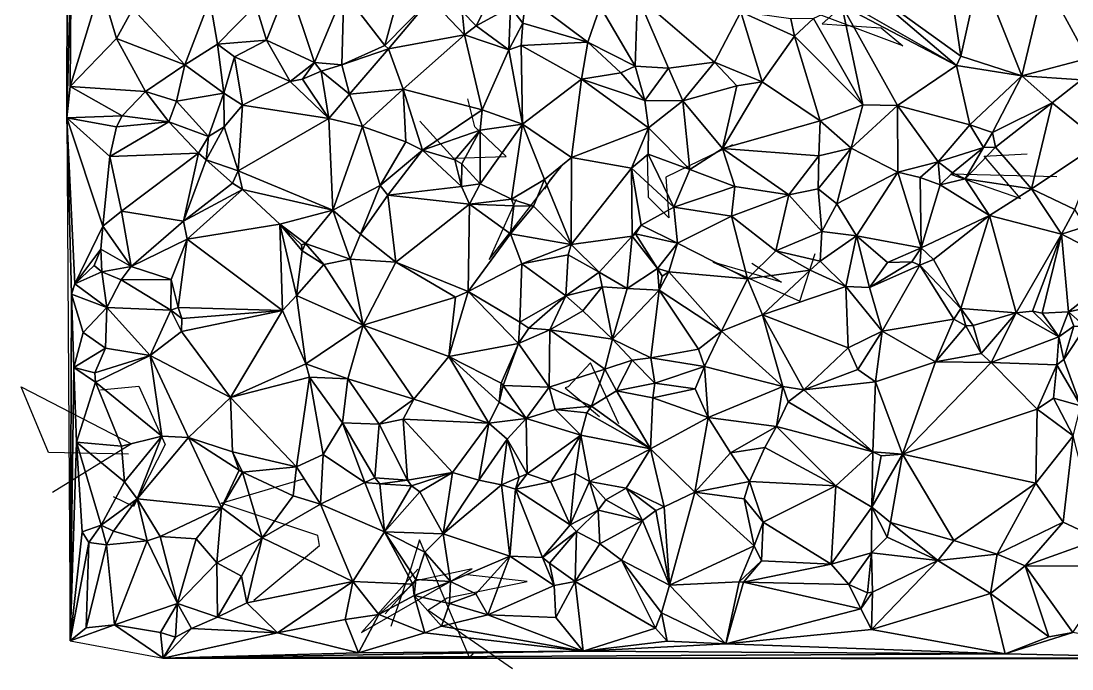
# Model space of a CAD drawing. Header units: metres. Extents: x -15.7 to 15.6, y -15.5 to 15.7.
# Drawn here: x -15.71 to 0.85, y -15.15 to -4.94 of the extents above; entities that cross this region are included whole.
import ezdxf

# ---------------------------------------------------------------- set-up
doc = ezdxf.new("R2010")
doc.units = ezdxf.units.M
doc.layers.add('CRACKS', color=1, linetype='Continuous')
doc.layers.add('STREET_MESH', color=7, linetype='Continuous')

msp = doc.modelspace()

# ---------------------------------------------------------------- linework, layer by layer
at = {"layer": 'CRACKS'}
for points in [[(-1.913, -3.944, 0.1), (-3.086, -4.983, 0.1), (-2.156, -5.048, 0.1), (-1.814, -5.328, 0.1), (-3.513, -4.694, 0.1)], [(-9.43, -6.516, 0.1), (-8.895, -7.1, 0.1), (-8.066, -7.072, 0.1), (-8.559, -6.607, 0.1), (-8.671, -6.166, 0.1)], [(-4.498, -6.892, 0.1), (-5.548, -7.397, 0.1), (-5.503, -8.042, 0.1), (-5.821, -7.72, 0.1), (-5.841, -7.044, 0.1)], [(0.616, -7.393, 0.1), (-1.065, -7.35, 0.1), (0.039, -7.735, 0.1), (-0.53, -7.07, 0.1), (0.146, -7.03, 0.1)], [(-7.908, -7.752, 0.1), (-8.335, -8.696, 0.1), (-7.202, -7.231, 0.1), (-7.371, -7.436, 0.1), (-7.463, -7.59, 0.1)], [(-4.195, -8.753, 0.1), (-3.726, -9.052, 0.1), (-4.804, -8.739, 0.1), (-3.436, -9.354, 0.1), (-3.197, -8.6, 0.1)], [(-6.293, -11.29, 0.1), (-6.736, -10.327, 0.1), (-7.088, -10.706, 0.1), (-7.138, -10.72, 0.1), (-6.593, -11.172, 0.1)], [(-14.02, -11.767, 0.1), (-15.279, -11.739, 0.1), (-15.714, -10.703, 0.1), (-13.974, -11.602, 0.1), (-15.216, -12.37, 0.1)], [(-14.463, -10.75, 0.1), (-13.858, -10.694, 0.1), (-13.444, -11.613, 0.1), (-13.941, -12.591, 0.1), (-14.255, -12.436, 0.1)], [(-12.046, -14.069, 0.1), (-11.007, -13.205, 0.1), (-11.036, -13.047, 0.1), (-12.56, -12.536, 0.1), (-11.26, -12.152, 0.1)], [(-8.575, -14.894, 0.1), (-8.646, -14.971, 0.1), (-9.432, -13.117, 0.1), (-9.565, -13.545, 0.1), (-9.884, -14.483, 0.1)], [(-9.459, -13.581, 0.1), (-10.348, -14.575, 0.1), (-8.602, -13.574, 0.1), (-9.512, -13.765, 0.1), (-9.972, -14.282, 0.1)], [(-7.966, -15.152, 0.1), (-9.304, -14.223, 0.1), (-8.997, -14.031, 0.1), (-7.737, -13.775, 0.1), (-8.682, -13.669, 0.1)]]:
    msp.add_polyline3d(points, dxfattribs=at)
at = {"layer": 'STREET_MESH'}
for points in [[(-14.99, -6.464), (-14.98, -1.955), (-14.996, 8.487)], [(-14.99, -6.464), (-14.925, -3.855), (-14.98, -1.955)], [(-14.94, -5.97), (-14.925, -3.855), (-14.99, -6.464)], [(-14.94, -5.97), (-14.458, -4.384), (-14.925, -3.855)], [(-0.901, -5.493), (-1.085, -4.242), (-2.469, -4.358)], [(-1.085, -4.242), (-0.901, -5.493), (-0.598, -4.142)], [(-0.598, -4.142), (-0.901, -5.493), (0.06, -5.802)], [(-0.598, -4.142), (0.06, -5.802), (0.424, -4.289)], [(0.06, -5.802), (1.095, -5.529), (0.424, -4.289)], [(1.095, -5.529), (2.189, -4.172), (0.424, -4.289)], [(-14.94, -5.97), (-14.208, -5.216), (-14.458, -4.384)], [(-14.458, -4.384), (-14.208, -5.216), (-13.949, -4.744)], [(-11.845, -5.239), (-11.496, -4.36), (-12.013, -4.688)], [(-11.496, -4.36), (-11.845, -5.239), (-11.087, -5.591)], [(-11.496, -4.36), (-11.087, -5.591), (-10.623, -4.483)], [(-9.979, -5.323), (-9.749, -4.472), (-10.623, -4.483)], [(-9.257, -4.587), (-9.749, -4.472), (-9.979, -5.323)], [(-0.968, -5.637), (-2.469, -4.358), (-2.733, -4.63)], [(-0.901, -5.493), (-2.469, -4.358), (-0.968, -5.637)], [(-13.949, -4.744), (-13.132, -5.631), (-12.739, -4.598)], [(-13.132, -5.631), (-12.617, -5.301), (-12.739, -4.598)], [(-12.617, -5.301), (-12.013, -4.688), (-12.739, -4.598)], [(-11.087, -5.591), (-10.658, -5.631), (-10.623, -4.483)], [(-10.658, -5.631), (-9.979, -5.323), (-10.623, -4.483)], [(-9.257, -4.587), (-9.979, -5.323), (-9.923, -5.376)], [(-8.721, -5.155), (-9.257, -4.587), (-9.923, -5.376)], [(-8.759, -4.786), (-9.257, -4.587), (-8.721, -5.155)], [(-7.996, -4.722), (-7.804, -4.971), (-7.753, -4.541)], [(-7.804, -4.971), (-6.778, -5.273), (-7.753, -4.541)], [(-7.753, -4.541), (-6.778, -5.273), (-6.587, -4.71)], [(-6.033, -5.649), (-5.994, -4.54), (-6.587, -4.71)], [(-6.033, -5.649), (-5.507, -5.68), (-5.994, -4.54)], [(-5.994, -4.54), (-4.782, -5.589), (-4.368, -4.795)], [(-5.994, -4.54), (-5.507, -5.68), (-4.782, -5.589)], [(-2.773, -4.695), (-0.968, -5.637), (-2.733, -4.63)], [(-14.208, -5.216), (-13.132, -5.631), (-13.949, -4.744)], [(-11.845, -5.239), (-12.013, -4.688), (-12.617, -5.301)], [(-8.541, -5.016), (-8.372, -4.681), (-8.759, -4.786)], [(-8.541, -5.016), (-8.759, -4.786), (-8.721, -5.155)], [(-8.541, -5.016), (-7.996, -4.722), (-8.372, -4.681)], [(-7.996, -4.722), (-8.541, -5.016), (-8.026, -5.392)], [(-7.804, -4.971), (-7.996, -4.722), (-8.026, -5.392)], [(-6.778, -5.273), (-6.033, -5.649), (-6.587, -4.71)], [(-4.782, -5.589), (-4.033, -5.898), (-4.368, -4.795)], [(-3.523, -5.178), (-3.577, -4.905), (-4.368, -4.795)], [(-4.033, -5.898), (-3.523, -5.178), (-4.368, -4.795)], [(-2.445, -6.259), (-2.773, -4.695), (-3.22, -4.9)], [(-2.773, -4.695), (-2.445, -6.259), (-1.899, -6.268)], [(-0.968, -5.637), (-2.773, -4.695), (-1.899, -6.268)], [(-3.523, -5.178), (-3.22, -4.9), (-3.577, -4.905)], [(-2.445, -6.259), (-3.22, -4.9), (-3.523, -5.178)], [(-8.026, -5.392), (-8.541, -5.016), (-8.721, -5.155)], [(-7.804, -4.971), (-8.026, -5.392), (-7.83, -5.326)], [(-6.778, -5.273), (-7.804, -4.971), (-7.83, -5.326)], [(-14.208, -5.216), (-14.94, -5.97), (-13.752, -6.051)], [(-13.132, -5.631), (-14.208, -5.216), (-13.752, -6.051)], [(-12.617, -5.301), (-13.132, -5.631), (-12.516, -6.074)], [(-11.845, -5.239), (-12.617, -5.301), (-12.347, -5.5)], [(-12.347, -5.5), (-12.617, -5.301), (-12.516, -6.074)], [(-11.845, -5.239), (-12.347, -5.5), (-11.472, -5.891)], [(-11.087, -5.591), (-11.845, -5.239), (-11.472, -5.891)], [(-9.691, -6.014), (-8.721, -5.155), (-9.923, -5.376)], [(-9.691, -6.014), (-8.444, -6.336), (-8.721, -5.155)], [(-8.444, -6.336), (-8.026, -5.392), (-8.721, -5.155)], [(-6.878, -5.852), (-6.778, -5.273), (-7.83, -5.326)], [(-6.257, -5.753), (-6.778, -5.273), (-6.878, -5.852)], [(-6.257, -5.753), (-6.033, -5.649), (-6.778, -5.273)], [(-4.033, -5.898), (-3.116, -6.509), (-3.523, -5.178)], [(-3.116, -6.509), (-2.445, -6.259), (-3.523, -5.178)], [(-9.979, -5.323), (-10.658, -5.631), (-9.923, -5.376)], [(-10.658, -5.631), (-10.535, -6.092), (-9.923, -5.376)], [(-10.535, -6.092), (-9.691, -6.014), (-9.923, -5.376)], [(-8.026, -5.392), (-8.444, -6.336), (-7.81, -6.562)], [(-7.83, -5.326), (-8.026, -5.392), (-7.81, -6.562)], [(-6.878, -5.852), (-7.83, -5.326), (-7.81, -6.562)], [(-13.264, -6.202), (-13.132, -5.631), (-13.752, -6.051)], [(-13.132, -5.631), (-13.264, -6.202), (-12.516, -6.074)], [(-12.224, -6.263), (-12.347, -5.5), (-12.516, -6.074)], [(-12.347, -5.5), (-12.224, -6.263), (-11.472, -5.891)], [(-11.277, -5.854), (-11.087, -5.591), (-11.472, -5.891)], [(-11.277, -5.854), (-10.983, -5.731), (-11.087, -5.591)], [(-10.983, -5.731), (-10.658, -5.631), (-11.087, -5.591)], [(-10.658, -5.631), (-10.983, -5.731), (-10.535, -6.092)], [(-4.782, -5.589), (-5.507, -5.68), (-5.28, -6.194)], [(-4.433, -5.958), (-4.782, -5.589), (-5.28, -6.194)], [(-4.782, -5.589), (-4.433, -5.958), (-4.033, -5.898)], [(0.06, -5.802), (-0.901, -5.493), (-0.968, -5.637)], [(1.095, -5.529), (0.06, -5.802), (1.001, -5.864)], [(-10.864, -6.473), (-10.983, -5.731), (-11.277, -5.854)], [(-10.983, -5.731), (-10.864, -6.473), (-10.535, -6.092)], [(-5.882, -6.189), (-6.257, -5.753), (-6.878, -5.852)], [(-5.882, -6.189), (-6.033, -5.649), (-6.257, -5.753)], [(-6.033, -5.649), (-5.882, -6.189), (-5.507, -5.68)], [(-5.507, -5.68), (-5.882, -6.189), (-5.28, -6.194)], [(-0.759, -6.577), (-0.968, -5.637), (-1.899, -6.268)], [(-0.759, -6.577), (0.06, -5.802), (-0.968, -5.637)], [(-12.224, -6.263), (-10.864, -6.473), (-11.472, -5.891)], [(-10.864, -6.473), (-11.277, -5.854), (-11.472, -5.891)], [(-7.036, -7.091), (-6.878, -5.852), (-7.81, -6.562)], [(-5.823, -6.622), (-6.878, -5.852), (-7.036, -7.091)], [(-5.882, -6.189), (-6.878, -5.852), (-5.823, -6.622)], [(-4.433, -5.958), (-5.28, -6.194), (-4.658, -6.95)], [(-4.033, -5.898), (-4.433, -5.958), (-4.658, -6.95)], [(-3.116, -6.509), (-4.033, -5.898), (-4.658, -6.95)], [(-0.759, -6.577), (-0.402, -6.693), (0.06, -5.802)], [(-0.402, -6.693), (0.542, -6.228), (0.06, -5.802)], [(0.06, -5.802), (0.542, -6.228), (1.001, -5.864)], [(0.542, -6.228), (1.312, -6.855), (1.001, -5.864)], [(-14.119, -6.432), (-14.94, -5.97), (-14.99, -6.464)], [(-14.94, -5.97), (-14.119, -6.432), (-13.752, -6.051)], [(-14.119, -6.432), (-13.383, -6.527), (-13.752, -6.051)], [(-13.383, -6.527), (-13.264, -6.202), (-13.752, -6.051)], [(-13.264, -6.202), (-12.76, -6.758), (-12.516, -6.074)], [(-12.76, -6.758), (-12.51, -6.607), (-12.516, -6.074)], [(-12.51, -6.607), (-12.224, -6.263), (-12.516, -6.074)], [(-10.864, -6.473), (-10.329, -6.602), (-10.535, -6.092)], [(-10.329, -6.602), (-9.691, -6.014), (-10.535, -6.092)], [(-10.329, -6.602), (-9.648, -6.844), (-9.691, -6.014)], [(-9.691, -6.014), (-9.384, -6.973), (-8.444, -6.336)], [(-9.691, -6.014), (-9.648, -6.844), (-9.384, -6.973)], [(-12.76, -6.758), (-13.264, -6.202), (-13.383, -6.527)], [(-12.224, -6.263), (-12.51, -6.607), (-12.289, -7.298)], [(-10.864, -6.473), (-12.224, -6.263), (-12.289, -7.298)], [(-5.882, -6.189), (-5.823, -6.622), (-5.28, -6.194)], [(-5.823, -6.622), (-5.172, -7.276), (-5.28, -6.194)], [(-5.28, -6.194), (-5.172, -7.276), (-4.658, -6.95)], [(-2.445, -6.259), (-3.116, -6.509), (-2.628, -6.941)], [(-1.899, -6.268), (-2.445, -6.259), (-2.628, -6.941)], [(-1.891, -7.32), (-1.899, -6.268), (-2.628, -6.941)], [(-1.891, -7.32), (-1.258, -7.157), (-1.899, -6.268)], [(-1.258, -7.157), (-0.759, -6.577), (-1.899, -6.268)], [(0.542, -6.228), (-0.402, -6.693), (-0.352, -6.927)], [(0.212, -7.584), (0.542, -6.228), (-0.352, -6.927)], [(0.212, -7.584), (1.312, -6.855), (0.542, -6.228)], [(-14.21, -6.605), (-14.119, -6.432), (-14.99, -6.464)], [(-13.383, -6.527), (-14.119, -6.432), (-14.21, -6.605)], [(-9.384, -6.973), (-8.477, -6.659), (-8.444, -6.336)], [(-8.444, -6.336), (-8.477, -6.659), (-7.81, -6.562)], [(-14.917, -9.242), (-14.99, -6.464), (-14.937, -14.707)], [(-14.313, -7.075), (-14.21, -6.605), (-14.99, -6.464)], [(-14.917, -9.242), (-14.866, -9.079), (-14.99, -6.464)], [(-14.424, -8.17), (-14.313, -7.075), (-14.99, -6.464)], [(-14.866, -9.079), (-14.424, -8.17), (-14.99, -6.464)], [(-13.383, -6.527), (-14.313, -7.075), (-12.915, -7.021)], [(-14.313, -7.075), (-13.383, -6.527), (-14.21, -6.605)], [(-12.76, -6.758), (-13.383, -6.527), (-12.915, -7.021)], [(-12.795, -7.124), (-12.51, -6.607), (-12.76, -6.758)], [(-12.51, -6.607), (-12.795, -7.124), (-12.289, -7.298)], [(-10.797, -7.922), (-10.864, -6.473), (-12.289, -7.298)], [(-10.329, -6.602), (-10.864, -6.473), (-10.797, -7.922)], [(-10.054, -7.53), (-10.329, -6.602), (-10.797, -7.922)], [(-10.054, -7.53), (-9.648, -6.844), (-10.329, -6.602)], [(-8.477, -6.659), (-8.477, -7.503), (-7.81, -6.562)], [(-8.477, -7.503), (-7.985, -7.744), (-7.81, -6.562)], [(-7.985, -7.744), (-7.462, -7.435), (-7.81, -6.562)], [(-7.462, -7.435), (-7.036, -7.091), (-7.81, -6.562)], [(-5.823, -6.622), (-7.036, -7.091), (-6.093, -7.256)], [(-5.826, -7.035), (-5.823, -6.622), (-6.093, -7.256)], [(-5.172, -7.276), (-5.823, -6.622), (-5.826, -7.035)], [(-3.137, -7.063), (-3.116, -6.509), (-4.658, -6.95)], [(-3.116, -6.509), (-3.137, -7.063), (-2.628, -6.941)], [(-0.759, -6.577), (-1.258, -7.157), (-0.541, -6.934)], [(-0.402, -6.693), (-0.759, -6.577), (-0.541, -6.934)], [(-12.795, -7.124), (-12.76, -6.758), (-12.915, -7.021)], [(-8.874, -7.124), (-8.477, -6.659), (-9.384, -6.973)], [(-8.874, -7.124), (-8.766, -7.191), (-8.477, -6.659)], [(-8.766, -7.191), (-8.477, -7.503), (-8.477, -6.659)], [(-0.352, -6.927), (-0.402, -6.693), (-0.541, -6.934)], [(-9.648, -6.844), (-10.054, -7.53), (-9.384, -6.973)], [(-5.172, -7.276), (-4.46, -7.547), (-4.658, -6.95)], [(-3.611, -7.676), (-3.137, -7.063), (-4.658, -6.95)], [(-4.46, -7.547), (-3.611, -7.676), (-4.658, -6.95)], [(-3.149, -7.585), (-2.857, -7.821), (-2.628, -6.941)], [(-3.137, -7.063), (-3.149, -7.585), (-2.628, -6.941)], [(-2.857, -7.821), (-1.891, -7.32), (-2.628, -6.941)], [(-1.258, -7.157), (-1.03, -7.329), (-0.541, -6.934)], [(-1.03, -7.329), (-0.833, -7.425), (-0.541, -6.934)], [(-0.833, -7.425), (-0.352, -6.927), (-0.541, -6.934)], [(-0.833, -7.425), (0.212, -7.584), (-0.352, -6.927)], [(0.212, -7.584), (0.897, -7.909), (1.312, -6.855)], [(-14.424, -8.17), (-14.13, -7.936), (-14.313, -7.075)], [(-14.313, -7.075), (-14.13, -7.936), (-12.915, -7.021)], [(-14.13, -7.936), (-13.155, -8.095), (-12.915, -7.021)], [(-13.155, -8.095), (-12.795, -7.124), (-12.915, -7.021)], [(-10.054, -7.53), (-9.933, -7.682), (-9.384, -6.973)], [(-9.933, -7.682), (-8.771, -7.544), (-9.384, -6.973)], [(-8.771, -7.544), (-8.874, -7.124), (-9.384, -6.973)], [(-7.462, -7.435), (-7.04, -8.462), (-7.036, -7.091)], [(-7.036, -7.091), (-7.04, -8.462), (-6.093, -7.256)], [(-5.422, -7.873), (-5.826, -7.035), (-6.093, -7.256)], [(-5.422, -7.873), (-5.172, -7.276), (-5.826, -7.035)], [(-3.611, -7.676), (-3.149, -7.585), (-3.137, -7.063)], [(-12.795, -7.124), (-13.155, -8.095), (-12.381, -7.492)], [(-12.289, -7.298), (-12.795, -7.124), (-12.381, -7.492)], [(-8.766, -7.191), (-8.874, -7.124), (-8.771, -7.544)], [(-8.766, -7.191), (-8.771, -7.544), (-8.477, -7.503)], [(-7.04, -8.462), (-6.078, -8.33), (-6.093, -7.256)], [(-6.078, -8.33), (-5.938, -8.154), (-6.093, -7.256)], [(-5.938, -8.154), (-5.422, -7.873), (-6.093, -7.256)], [(-4.46, -7.547), (-5.172, -7.276), (-5.422, -7.873)], [(-1.258, -7.157), (-1.891, -7.32), (-1.54, -7.406)], [(-1.227, -7.522), (-1.258, -7.157), (-1.54, -7.406)], [(-1.227, -7.522), (-1.03, -7.329), (-1.258, -7.157)], [(-12.289, -7.298), (-12.381, -7.492), (-12.222, -7.592)], [(-10.797, -7.922), (-12.289, -7.298), (-12.222, -7.592)], [(-7.462, -7.435), (-7.985, -7.744), (-7.636, -7.854)], [(-7.04, -8.462), (-7.462, -7.435), (-7.636, -7.854)], [(-2.542, -8.323), (-1.891, -7.32), (-2.857, -7.821)], [(-2.542, -8.323), (-1.523, -8.514), (-1.891, -7.32)], [(-1.891, -7.32), (-1.523, -8.514), (-1.54, -7.406)], [(-1.523, -8.514), (-1.227, -7.522), (-1.54, -7.406)], [(-0.833, -7.425), (-1.03, -7.329), (-1.227, -7.522)], [(-0.833, -7.425), (-1.227, -7.522), (-0.45, -8.005)], [(0.212, -7.584), (-0.833, -7.425), (-0.45, -8.005)], [(-12.381, -7.492), (-13.155, -8.095), (-12.222, -7.592)], [(-13.155, -8.095), (-13.093, -8.377), (-12.222, -7.592)], [(-13.093, -8.377), (-11.633, -8.141), (-12.222, -7.592)], [(-11.633, -8.141), (-10.797, -7.922), (-12.222, -7.592)], [(-10.054, -7.53), (-10.797, -7.922), (-10.361, -8.3)], [(-9.933, -7.682), (-10.054, -7.53), (-10.361, -8.3)], [(-8.645, -7.825), (-8.771, -7.544), (-9.933, -7.682)], [(-8.771, -7.544), (-8.645, -7.825), (-8.477, -7.503)], [(-8.477, -7.503), (-8.645, -7.825), (-7.985, -7.744)], [(-4.46, -7.547), (-5.422, -7.873), (-4.514, -8.016)], [(-3.611, -7.676), (-4.46, -7.547), (-4.514, -8.016)], [(-3.149, -7.585), (-3.611, -7.676), (-3.093, -8.256)], [(-3.149, -7.585), (-3.093, -8.256), (-2.857, -7.821)], [(-0.45, -8.005), (-1.227, -7.522), (-1.523, -8.514)], [(0.689, -8.296), (0.212, -7.584), (-0.45, -8.005)], [(0.212, -7.584), (0.689, -8.296), (0.897, -7.909)], [(-9.804, -8.738), (-9.933, -7.682), (-10.361, -8.3)], [(-8.645, -7.825), (-9.933, -7.682), (-9.804, -8.738)], [(-8.645, -7.825), (-7.948, -7.849), (-7.985, -7.744)], [(-7.985, -7.744), (-7.948, -7.849), (-7.636, -7.854)], [(-3.611, -7.676), (-4.514, -8.016), (-3.816, -8.561)], [(-3.093, -8.256), (-3.611, -7.676), (-3.816, -8.561)], [(-14.13, -7.936), (-14.424, -8.17), (-13.979, -8.806)], [(-13.155, -8.095), (-14.13, -7.936), (-13.979, -8.806)], [(-11.633, -8.141), (-11.228, -8.446), (-10.797, -7.922)], [(-11.228, -8.446), (-10.524, -8.69), (-10.797, -7.922)], [(-10.797, -7.922), (-10.524, -8.69), (-10.361, -8.3)], [(-8.645, -7.825), (-9.804, -8.738), (-8.664, -9.204)], [(-7.998, -8.293), (-8.645, -7.825), (-8.664, -9.204)], [(-7.948, -7.849), (-8.645, -7.825), (-7.998, -8.293)], [(-7.948, -7.849), (-7.998, -8.293), (-7.636, -7.854)], [(-7.998, -8.293), (-7.04, -8.462), (-7.636, -7.854)], [(-5.422, -7.873), (-5.938, -8.154), (-5.365, -8.44)], [(-4.514, -8.016), (-5.422, -7.873), (-5.365, -8.44)], [(-3.093, -8.256), (-2.542, -8.323), (-2.857, -7.821)], [(0.689, -8.296), (1.066, -8.179), (0.897, -7.909)], [(-13.093, -8.377), (-13.155, -8.095), (-13.979, -8.806)], [(-4.261, -9), (-4.514, -8.016), (-5.365, -8.44)], [(-4.514, -8.016), (-4.261, -9), (-3.816, -8.561)], [(-0.45, -8.005), (-1.523, -8.514), (-1.329, -8.696)], [(-0.45, -8.005), (-1.329, -8.696), (-0.898, -9.469)], [(-0.027, -9.539), (-0.45, -8.005), (-0.898, -9.469)], [(0.689, -8.296), (-0.45, -8.005), (-0.027, -9.539)], [(-14.424, -8.17), (-14.866, -9.079), (-14.454, -8.536)], [(-14.424, -8.17), (-14.454, -8.536), (-13.979, -8.806)], [(-11.633, -8.141), (-13.093, -8.377), (-11.592, -9.501)], [(-11.633, -8.141), (-11.284, -8.559), (-11.294, -8.464)], [(-11.228, -8.446), (-11.633, -8.141), (-11.294, -8.464)], [(-11.371, -9.267), (-11.633, -8.141), (-11.592, -9.501)], [(-11.633, -8.141), (-11.371, -9.267), (-11.284, -8.559)], [(-6.028, -8.292), (-5.938, -8.154), (-6.078, -8.33)], [(-5.938, -8.154), (-6.028, -8.292), (-5.365, -8.44)], [(-3.119, -8.721), (-3.093, -8.256), (-3.816, -8.561)], [(-2.542, -8.323), (-3.093, -8.256), (-3.119, -8.721)], [(1.066, -8.179), (0.689, -8.296), (1.703, -8.813)], [(-13.345, -9.015), (-13.093, -8.377), (-13.979, -8.806)], [(-13.345, -9.015), (-13.235, -9.456), (-13.093, -8.377)], [(-13.093, -8.377), (-13.235, -9.456), (-11.592, -9.501)], [(-11.284, -8.559), (-11.228, -8.446), (-11.294, -8.464)], [(-10.942, -8.775), (-11.228, -8.446), (-11.284, -8.559)], [(-10.942, -8.775), (-10.524, -8.69), (-11.228, -8.446)], [(-10.524, -8.69), (-9.804, -8.738), (-10.361, -8.3)], [(-7.998, -8.293), (-8.664, -9.204), (-7.818, -8.765)], [(-7.04, -8.462), (-7.998, -8.293), (-7.818, -8.765)], [(-7.04, -8.462), (-6.602, -8.895), (-6.078, -8.33)], [(-6.602, -8.895), (-6.157, -9.153), (-6.078, -8.33)], [(-6.157, -9.153), (-5.681, -8.841), (-6.078, -8.33)], [(-5.681, -8.841), (-6.028, -8.292), (-6.078, -8.33)], [(-6.028, -8.292), (-5.681, -8.841), (-5.365, -8.44)], [(-5.681, -8.841), (-5.505, -8.894), (-5.365, -8.44)], [(-5.505, -8.894), (-4.261, -9), (-5.365, -8.44)], [(-2.712, -9.121), (-2.542, -8.323), (-3.119, -8.721)], [(-2.342, -9.136), (-2.542, -8.323), (-2.712, -9.121)], [(-1.523, -8.514), (-2.542, -8.323), (-2.057, -8.744)], [(-2.542, -8.323), (-2.342, -9.136), (-2.057, -8.744)], [(0.689, -8.296), (-0.027, -9.539), (0.232, -9.514)], [(0.384, -9.541), (0.689, -8.296), (0.232, -9.514)], [(0.689, -8.296), (0.384, -9.541), (0.799, -9.523)], [(1.703, -8.813), (0.689, -8.296), (0.799, -9.523)], [(-14.866, -9.079), (-14.563, -8.794), (-14.454, -8.536)], [(-14.563, -8.794), (-14.441, -8.892), (-14.454, -8.536)], [(-14.454, -8.536), (-14.441, -8.892), (-13.979, -8.806)], [(-11.371, -9.267), (-10.942, -8.775), (-11.284, -8.559)], [(-7.09, -8.626), (-7.04, -8.462), (-7.818, -8.765)], [(-7.09, -8.626), (-6.602, -8.895), (-7.04, -8.462)], [(-4.261, -9), (-3.273, -8.866), (-3.816, -8.561)], [(-3.273, -8.866), (-3.119, -8.721), (-3.816, -8.561)], [(-1.671, -8.734), (-1.523, -8.514), (-2.057, -8.744)], [(-1.671, -8.734), (-1.548, -8.784), (-1.523, -8.514)], [(-1.523, -8.514), (-1.548, -8.784), (-1.329, -8.696)], [(-10.942, -8.775), (-11.371, -9.267), (-10.321, -9.733)], [(-10.524, -8.69), (-10.942, -8.775), (-10.321, -9.733)], [(-9.804, -8.738), (-10.524, -8.69), (-10.321, -9.733)], [(-9.804, -8.738), (-10.321, -9.733), (-8.865, -9.293)], [(-9.804, -8.738), (-8.865, -9.293), (-8.664, -9.204)], [(-7.818, -8.765), (-8.664, -9.204), (-7.852, -9.687)], [(-7.127, -9.27), (-7.818, -8.765), (-7.852, -9.687)], [(-7.127, -9.27), (-7.09, -8.626), (-7.818, -8.765)], [(-6.602, -8.895), (-7.09, -8.626), (-7.127, -9.27)], [(-3.273, -8.866), (-2.712, -9.121), (-3.119, -8.721)], [(-2.342, -9.136), (-1.671, -8.734), (-2.057, -8.744)], [(-1.671, -8.734), (-2.342, -9.136), (-1.548, -8.784)], [(-1.329, -8.696), (-1.548, -8.784), (-0.898, -9.469)], [(-14.866, -9.079), (-14.441, -8.892), (-14.563, -8.794)], [(-14.441, -8.892), (-14.866, -9.079), (-14.362, -9.456)], [(-14.441, -8.892), (-14.134, -9.017), (-13.979, -8.806)], [(-14.134, -9.017), (-14.441, -8.892), (-14.362, -9.456)], [(-14.134, -9.017), (-13.345, -9.015), (-13.979, -8.806)], [(-6.552, -9.126), (-6.602, -8.895), (-7.127, -9.27)], [(-6.602, -8.895), (-6.552, -9.126), (-6.157, -9.153)], [(-5.681, -8.841), (-6.157, -9.153), (-5.653, -9.181)], [(-5.607, -8.961), (-5.681, -8.841), (-5.653, -9.181)], [(-5.681, -8.841), (-5.607, -8.961), (-5.505, -8.894)], [(-5.505, -8.894), (-5.653, -9.181), (-4.67, -9.826)], [(-5.607, -8.961), (-5.653, -9.181), (-5.505, -8.894)], [(-4.261, -9), (-5.505, -8.894), (-4.67, -9.826)], [(-4.028, -9.57), (-3.273, -8.866), (-4.261, -9)], [(-2.712, -9.121), (-3.273, -8.866), (-4.028, -9.57)], [(-2.342, -9.136), (-2.138, -9.828), (-1.548, -8.784)], [(-1.548, -8.784), (-2.138, -9.828), (-1.01, -9.638)], [(-1.548, -8.784), (-1.01, -9.638), (-0.898, -9.469)], [(1.703, -8.813), (0.799, -9.523), (1.558, -9.355)], [(-14.362, -9.456), (-14.866, -9.079), (-14.917, -9.242)], [(-14.134, -9.017), (-14.362, -9.456), (-13.355, -9.495)], [(-13.345, -9.015), (-14.134, -9.017), (-13.355, -9.495)], [(-13.235, -9.456), (-13.345, -9.015), (-13.355, -9.495)], [(-4.028, -9.57), (-4.261, -9), (-4.67, -9.826)], [(-14.884, -10.397), (-14.917, -9.242), (-14.937, -14.707)], [(-14.884, -10.397), (-14.736, -9.85), (-14.917, -9.242)], [(-14.736, -9.85), (-14.362, -9.456), (-14.917, -9.242)], [(-11.371, -9.267), (-11.592, -9.501), (-11.225, -10.344)], [(-10.321, -9.733), (-11.371, -9.267), (-11.225, -10.344)], [(-8.664, -9.204), (-8.865, -9.293), (-8.972, -10.224)], [(-7.874, -10.019), (-8.664, -9.204), (-8.972, -10.224)], [(-8.664, -9.204), (-7.874, -10.019), (-7.852, -9.687)], [(-7.708, -9.781), (-7.127, -9.27), (-7.852, -9.687)], [(-7.376, -9.806), (-7.127, -9.27), (-7.708, -9.781)], [(-7.376, -9.806), (-6.858, -9.508), (-7.127, -9.27)], [(-6.858, -9.508), (-6.552, -9.126), (-7.127, -9.27)], [(-6.552, -9.126), (-6.858, -9.508), (-6.392, -9.952)], [(-6.157, -9.153), (-6.552, -9.126), (-6.392, -9.952)], [(-5.653, -9.181), (-6.157, -9.153), (-6.392, -9.952)], [(-5.785, -10.247), (-5.653, -9.181), (-6.392, -9.952)], [(-5.653, -9.181), (-5.785, -10.247), (-5.035, -10.113)], [(-5.653, -9.181), (-5.035, -10.113), (-4.67, -9.826)], [(-2.674, -10.092), (-2.712, -9.121), (-4.028, -9.57)], [(-2.674, -10.092), (-2.138, -9.828), (-2.712, -9.121)], [(-2.138, -9.828), (-2.342, -9.136), (-2.712, -9.121)], [(-8.865, -9.293), (-10.321, -9.733), (-8.972, -10.224)], [(0.799, -9.523), (1.064, -9.761), (1.558, -9.355)], [(-14.362, -9.456), (-14.736, -9.85), (-14.381, -10.095)], [(-13.676, -10.213), (-14.362, -9.456), (-14.381, -10.095)], [(-14.362, -9.456), (-13.676, -10.213), (-13.355, -9.495)], [(-13.355, -9.495), (-13.676, -10.213), (-13.182, -9.831)], [(-13.181, -9.629), (-13.235, -9.456), (-13.355, -9.495)], [(-13.181, -9.629), (-13.355, -9.495), (-13.182, -9.831)], [(-13.235, -9.456), (-13.181, -9.629), (-11.592, -9.501)], [(-12.41, -10.874), (-11.592, -9.501), (-13.182, -9.831)], [(-11.592, -9.501), (-13.181, -9.629), (-13.182, -9.831)], [(-11.592, -9.501), (-12.41, -10.874), (-11.225, -10.344)], [(-6.858, -9.508), (-7.376, -9.806), (-6.392, -9.952)], [(-3.708, -10.701), (-4.028, -9.57), (-4.67, -9.826)], [(-3.377, -10.749), (-4.028, -9.57), (-3.708, -10.701)], [(-3.377, -10.749), (-2.674, -10.092), (-4.028, -9.57)], [(-1.01, -9.638), (-0.823, -9.744), (-0.898, -9.469)], [(-0.707, -9.737), (-0.027, -9.539), (-0.898, -9.469)], [(-0.823, -9.744), (-0.707, -9.737), (-0.898, -9.469)], [(-0.707, -9.737), (-0.58, -10.179), (-0.027, -9.539)], [(-0.027, -9.539), (-0.58, -10.179), (-0.42, -10.32)], [(0.647, -9.918), (-0.027, -9.539), (-0.42, -10.32)], [(-0.027, -9.539), (0.647, -9.918), (0.232, -9.514)], [(0.647, -9.918), (0.384, -9.541), (0.232, -9.514)], [(0.384, -9.541), (0.647, -9.918), (0.799, -9.523)], [(0.647, -9.918), (0.881, -9.749), (0.799, -9.523)], [(0.881, -9.749), (1.064, -9.761), (0.799, -9.523)], [(-10.564, -10.58), (-10.321, -9.733), (-11.225, -10.344)], [(-9.523, -10.901), (-10.321, -9.733), (-10.564, -10.58)], [(-10.321, -9.733), (-9.523, -10.901), (-8.972, -10.224)], [(-7.874, -10.019), (-7.708, -9.781), (-7.852, -9.687)], [(-1.01, -9.638), (-2.138, -9.828), (-1.301, -10.309)], [(-0.823, -9.744), (-1.01, -9.638), (-1.301, -10.309)], [(-0.58, -10.179), (-0.823, -9.744), (-1.301, -10.309)], [(-0.707, -9.737), (-0.823, -9.744), (-0.58, -10.179)], [(0.647, -9.918), (0.722, -10.275), (0.881, -9.749)], [(0.722, -10.275), (1.064, -9.761), (0.881, -9.749)], [(1.064, -9.761), (0.722, -10.275), (0.994, -11.003)], [(-14.381, -10.095), (-14.736, -9.85), (-14.884, -10.397)], [(-13.676, -10.213), (-12.41, -10.874), (-13.182, -9.831)], [(-7.874, -10.019), (-7.376, -9.806), (-7.708, -9.781)], [(-7.874, -10.019), (-7.391, -10.709), (-7.376, -9.806)], [(-7.376, -9.806), (-7.391, -10.709), (-6.511, -10.425)], [(-7.376, -9.806), (-6.511, -10.425), (-6.392, -9.952)], [(-5.035, -10.113), (-4.94, -10.382), (-4.67, -9.826)], [(-4.94, -10.382), (-3.708, -10.701), (-4.67, -9.826)], [(-2.138, -9.828), (-2.674, -10.092), (-2.521, -10.433)], [(-2.138, -9.828), (-2.521, -10.433), (-2.245, -10.624)], [(-2.138, -9.828), (-2.245, -10.624), (-1.301, -10.309)], [(0.611, -10.36), (0.647, -9.918), (-0.42, -10.32)], [(0.722, -10.275), (0.647, -9.918), (0.611, -10.36)], [(-14.551, -10.483), (-14.381, -10.095), (-14.884, -10.397)], [(-14.551, -10.483), (-13.676, -10.213), (-14.381, -10.095)], [(-8.147, -10.645), (-7.874, -10.019), (-8.972, -10.224)], [(-8.115, -10.685), (-7.874, -10.019), (-8.147, -10.645)], [(-7.874, -10.019), (-8.115, -10.685), (-7.391, -10.709)], [(-6.392, -9.952), (-6.511, -10.425), (-6.078, -10.284)], [(-5.785, -10.247), (-6.392, -9.952), (-6.078, -10.284)], [(-2.674, -10.092), (-3.377, -10.749), (-2.521, -10.433)], [(-13.676, -10.213), (-14.551, -10.483), (-14.542, -10.629)], [(-13.676, -10.213), (-14.542, -10.629), (-13.494, -11.484)], [(-13.676, -10.213), (-13.494, -11.484), (-13.076, -11.501)], [(-12.41, -10.874), (-13.676, -10.213), (-13.076, -11.501)], [(-9.523, -10.901), (-8.341, -11.276), (-8.972, -10.224)], [(-8.341, -11.276), (-8.179, -10.946), (-8.972, -10.224)], [(-8.179, -10.946), (-8.147, -10.645), (-8.972, -10.224)], [(-5.725, -10.646), (-5.785, -10.247), (-6.078, -10.284)], [(-5.035, -10.113), (-5.785, -10.247), (-4.94, -10.382)], [(-5.785, -10.247), (-5.725, -10.646), (-4.94, -10.382)], [(-0.42, -10.32), (-0.58, -10.179), (-1.301, -10.309)], [(-14.838, -11.577), (-14.884, -10.397), (-14.937, -14.707)], [(-14.542, -10.629), (-14.884, -10.397), (-14.838, -11.577)], [(-14.542, -10.629), (-14.551, -10.483), (-14.884, -10.397)], [(-12.41, -10.874), (-11.165, -10.551), (-11.225, -10.344)], [(-11.165, -10.551), (-10.564, -10.58), (-11.225, -10.344)], [(-7.391, -10.709), (-6.724, -11.008), (-6.511, -10.425)], [(-6.511, -10.425), (-6.724, -11.008), (-6.325, -10.765)], [(-6.511, -10.425), (-6.325, -10.765), (-6.078, -10.284)], [(-6.325, -10.765), (-5.725, -10.646), (-6.078, -10.284)], [(-5.725, -10.646), (-5.087, -10.737), (-4.94, -10.382)], [(-5.087, -10.737), (-4.885, -11.186), (-4.94, -10.382)], [(-4.885, -11.186), (-3.708, -10.701), (-4.94, -10.382)], [(-2.521, -10.433), (-3.377, -10.749), (-2.245, -10.624)], [(-2.245, -10.624), (-1.819, -11.764), (-1.301, -10.309)], [(-1.819, -11.764), (-0.42, -10.32), (-1.301, -10.309)], [(-0.42, -10.32), (-1.819, -11.764), (0.303, -11.055)], [(0.611, -10.36), (-0.42, -10.32), (0.303, -11.055)], [(0.561, -10.885), (0.611, -10.36), (0.303, -11.055)], [(0.994, -11.003), (0.611, -10.36), (0.561, -10.885)], [(0.722, -10.275), (0.611, -10.36), (0.994, -11.003)], [(-11.372, -11.965), (-11.165, -10.551), (-12.41, -10.874)], [(-11.165, -10.551), (-11.372, -11.965), (-10.951, -11.77)], [(-10.647, -11.272), (-11.165, -10.551), (-10.951, -11.77)], [(-11.165, -10.551), (-10.647, -11.272), (-10.564, -10.58)], [(-10.647, -11.272), (-10.069, -11.291), (-10.564, -10.58)], [(-10.069, -11.291), (-9.523, -10.901), (-10.564, -10.58)], [(-14.129, -11.638), (-14.542, -10.629), (-14.838, -11.577)], [(-14.542, -10.629), (-14.129, -11.638), (-13.494, -11.484)], [(-8.115, -10.685), (-8.147, -10.645), (-8.179, -10.946)], [(-8.115, -10.685), (-8.179, -10.946), (-7.752, -11.202)], [(-7.391, -10.709), (-8.115, -10.685), (-7.752, -11.202)], [(-7.293, -11.061), (-7.391, -10.709), (-7.752, -11.202)], [(-7.391, -10.709), (-7.293, -11.061), (-6.724, -11.008)], [(-6.724, -11.008), (-5.794, -11.681), (-6.325, -10.765)], [(-5.755, -10.878), (-5.725, -10.646), (-6.325, -10.765)], [(-5.794, -11.681), (-5.755, -10.878), (-6.325, -10.765)], [(-5.725, -10.646), (-5.755, -10.878), (-5.087, -10.737)], [(-5.087, -10.737), (-5.755, -10.878), (-4.885, -11.186)], [(-4.885, -11.186), (-3.803, -11.331), (-3.708, -10.701)], [(-3.803, -11.331), (-3.621, -10.94), (-3.708, -10.701)], [(-3.621, -10.94), (-3.377, -10.749), (-3.708, -10.701)], [(-3.377, -10.749), (-3.621, -10.94), (-2.285, -11.731)], [(-3.377, -10.749), (-2.285, -11.731), (-2.245, -10.624)], [(-2.285, -11.731), (-1.819, -11.764), (-2.245, -10.624)], [(-12.383, -11.728), (-12.41, -10.874), (-13.076, -11.501)], [(-12.383, -11.728), (-11.372, -11.965), (-12.41, -10.874)], [(-9.523, -10.901), (-10.069, -11.291), (-9.69, -11.216)], [(-9.523, -10.901), (-9.69, -11.216), (-8.341, -11.276)], [(-5.755, -10.878), (-5.794, -11.681), (-4.885, -11.186)], [(0.869, -11.478), (0.561, -10.885), (0.303, -11.055)], [(0.994, -11.003), (0.561, -10.885), (0.869, -11.478)], [(-8.179, -10.946), (-8.341, -11.276), (-7.752, -11.202)], [(-6.889, -11.466), (-7.293, -11.061), (-7.752, -11.202)], [(-6.724, -11.008), (-7.293, -11.061), (-6.796, -11.116)], [(-7.293, -11.061), (-6.889, -11.466), (-6.796, -11.116)], [(-5.794, -11.681), (-6.724, -11.008), (-6.796, -11.116)], [(-3.621, -10.94), (-3.803, -11.331), (-2.285, -11.731)], [(-1.819, -11.764), (0.282, -12.225), (0.303, -11.055)], [(0.282, -12.225), (0.869, -11.478), (0.303, -11.055)], [(-10.069, -11.291), (-9.622, -12.177), (-9.69, -11.216)], [(-8.341, -11.276), (-9.69, -11.216), (-8.915, -12.055)], [(-9.69, -11.216), (-9.622, -12.177), (-8.915, -12.055)], [(-8.341, -11.276), (-8.05, -11.53), (-7.752, -11.202)], [(-8.05, -11.53), (-7.737, -12.077), (-7.752, -11.202)], [(-7.737, -12.077), (-6.889, -11.466), (-7.752, -11.202)], [(-6.889, -11.466), (-5.794, -11.681), (-6.796, -11.116)], [(-5.794, -11.681), (-5.093, -12.366), (-4.885, -11.186)], [(-5.093, -12.366), (-4.528, -11.747), (-4.885, -11.186)], [(-4.528, -11.747), (-3.803, -11.331), (-4.885, -11.186)], [(-10.296, -12.21), (-10.647, -11.272), (-10.951, -11.77)], [(-10.135, -12.141), (-10.647, -11.272), (-10.296, -12.21)], [(-10.135, -12.141), (-10.069, -11.291), (-10.647, -11.272)], [(-9.622, -12.177), (-10.069, -11.291), (-10.135, -12.141)], [(-8.341, -11.276), (-8.915, -12.055), (-8.495, -12.176)], [(-8.05, -11.53), (-8.341, -11.276), (-8.495, -12.176)], [(-3.803, -11.331), (-4.528, -11.747), (-3.99, -11.66)], [(-2.869, -12.264), (-3.803, -11.331), (-3.99, -11.66)], [(-2.285, -11.731), (-3.803, -11.331), (-2.869, -12.264)], [(-14.752, -12.989), (-14.838, -11.577), (-14.937, -14.707)], [(-14.752, -12.989), (-14.452, -12.885), (-14.838, -11.577)], [(-14.452, -12.885), (-14.085, -12.2), (-14.838, -11.577)], [(-14.085, -12.2), (-14.129, -11.638), (-14.838, -11.577)], [(-13.494, -11.484), (-14.129, -11.638), (-14.085, -12.2)], [(-13.884, -12.471), (-13.494, -11.484), (-14.085, -12.2)], [(-13.494, -11.484), (-13.884, -12.471), (-13.076, -11.501)], [(-13.884, -12.471), (-12.552, -12.608), (-13.076, -11.501)], [(-12.552, -12.608), (-12.273, -12.016), (-13.076, -11.501)], [(-12.273, -12.016), (-12.383, -11.728), (-13.076, -11.501)], [(-8.141, -12.248), (-8.05, -11.53), (-8.495, -12.176)], [(-8.05, -11.53), (-8.141, -12.248), (-7.863, -12.129)], [(-7.737, -12.077), (-8.05, -11.53), (-7.863, -12.129)], [(-6.889, -11.466), (-7.737, -12.077), (-7.363, -12.203)], [(-6.979, -12.07), (-6.889, -11.466), (-7.363, -12.203)], [(-6.889, -11.466), (-6.979, -12.07), (-6.751, -12.196)], [(-5.794, -11.681), (-6.889, -11.466), (-6.751, -12.196)], [(0.869, -11.478), (0.282, -12.225), (0.715, -12.837)], [(1.285, -13.108), (0.869, -11.478), (0.715, -12.837)], [(-12.383, -11.728), (-12.273, -12.016), (-12.221, -12.052)], [(-11.372, -11.965), (-12.383, -11.728), (-12.221, -12.052)], [(-6.173, -12.301), (-5.794, -11.681), (-6.751, -12.196)], [(-5.794, -11.681), (-6.173, -12.301), (-5.578, -12.598)], [(-5.093, -12.366), (-5.794, -11.681), (-5.578, -12.598)], [(-4.232, -12.197), (-4.528, -11.747), (-5.093, -12.366)], [(-4.528, -11.747), (-4.232, -12.197), (-3.99, -11.66)], [(-4.232, -12.197), (-2.869, -12.264), (-3.99, -11.66)], [(-2.304, -12.603), (-2.285, -11.731), (-2.869, -12.264)], [(-2.285, -11.731), (-2.304, -12.603), (-2.154, -11.793)], [(-2.285, -11.731), (-2.154, -11.793), (-1.819, -11.764)], [(-11.372, -11.965), (-10.991, -12.555), (-10.951, -11.77)], [(-10.991, -12.555), (-10.296, -12.21), (-10.951, -11.77)], [(-1.819, -11.764), (-2.304, -12.603), (-2.006, -12.843)], [(-2.154, -11.793), (-2.304, -12.603), (-1.819, -11.764)], [(-1.011, -13.129), (-1.819, -11.764), (-2.006, -12.843)], [(0.282, -12.225), (-1.819, -11.764), (-1.011, -13.129)], [(-12.273, -12.016), (-12.552, -12.608), (-12.221, -12.052)], [(-12.552, -12.608), (-11.915, -13.083), (-12.221, -12.052)], [(-11.372, -11.965), (-12.221, -12.052), (-11.422, -12.425)], [(-12.221, -12.052), (-11.915, -13.083), (-11.422, -12.425)], [(-10.991, -12.555), (-11.372, -11.965), (-11.422, -12.425)], [(-9.622, -12.177), (-9.561, -12.264), (-8.915, -12.055)], [(-9.561, -12.264), (-9.429, -12.359), (-8.915, -12.055)], [(-9.429, -12.359), (-9.058, -13.02), (-8.915, -12.055)], [(-8.915, -12.055), (-9.058, -13.02), (-8.495, -12.176)], [(-7.737, -12.077), (-7.919, -12.318), (-7.363, -12.203)], [(-7.919, -12.318), (-7.737, -12.077), (-7.863, -12.129)], [(-7.059, -12.877), (-6.979, -12.07), (-7.363, -12.203)], [(-6.979, -12.07), (-7.059, -12.877), (-6.751, -12.196)], [(-14.452, -12.885), (-13.884, -12.471), (-14.085, -12.2)], [(-10.296, -12.21), (-10.991, -12.555), (-9.986, -12.991)], [(-10.06, -12.235), (-10.135, -12.141), (-10.296, -12.21)], [(-10.06, -12.235), (-10.296, -12.21), (-9.986, -12.991)], [(-9.622, -12.177), (-10.135, -12.141), (-10.06, -12.235)], [(-9.622, -12.177), (-10.06, -12.235), (-9.561, -12.264)], [(-9.561, -12.264), (-10.06, -12.235), (-9.986, -12.991)], [(-9.058, -13.02), (-8.141, -12.248), (-8.495, -12.176)], [(-8.141, -12.248), (-9.058, -13.02), (-8.007, -13.371)], [(-8.141, -12.248), (-7.919, -12.318), (-7.863, -12.129)], [(-7.919, -12.318), (-8.141, -12.248), (-8.007, -13.371)], [(-7.919, -12.318), (-7.059, -12.877), (-7.363, -12.203)], [(-6.751, -12.196), (-7.059, -12.877), (-6.614, -12.646)], [(-6.751, -12.196), (-6.614, -12.646), (-6.498, -12.484)], [(-6.173, -12.301), (-6.751, -12.196), (-6.498, -12.484)], [(-4.315, -12.468), (-4.232, -12.197), (-5.093, -12.366)], [(-4.315, -12.468), (-4.014, -12.839), (-4.232, -12.197)], [(-4.232, -12.197), (-4.014, -12.839), (-2.869, -12.264)], [(-0.328, -13.344), (0.282, -12.225), (-1.011, -13.129)], [(0.282, -12.225), (-0.328, -13.344), (0.715, -12.837)], [(-9.429, -12.359), (-9.561, -12.264), (-9.986, -12.991)], [(-9.058, -13.02), (-9.429, -12.359), (-9.986, -12.991)], [(-7.919, -12.318), (-8.007, -13.371), (-7.495, -13.394)], [(-7.059, -12.877), (-7.919, -12.318), (-7.495, -13.394)], [(-5.92, -12.813), (-6.173, -12.301), (-6.498, -12.484)], [(-6.173, -12.301), (-5.709, -12.655), (-5.578, -12.598)], [(-5.709, -12.655), (-6.173, -12.301), (-5.92, -12.813)], [(-5.494, -13.833), (-5.093, -12.366), (-5.578, -12.598)], [(-5.093, -12.366), (-5.494, -13.833), (-4.16, -13.208)], [(-4.315, -12.468), (-5.093, -12.366), (-4.16, -13.208)], [(-2.869, -12.264), (-4.014, -12.839), (-2.946, -13.501)], [(-2.304, -12.603), (-2.869, -12.264), (-2.946, -13.501)], [(-14.256, -12.98), (-13.884, -12.471), (-14.452, -12.885)], [(-14.256, -12.98), (-13.723, -13.134), (-13.884, -12.471)], [(-12.552, -12.608), (-13.884, -12.471), (-13.52, -13.066)], [(-13.884, -12.471), (-13.723, -13.134), (-13.52, -13.066)], [(-11.915, -13.083), (-10.991, -12.555), (-11.422, -12.425)], [(-11.915, -13.083), (-10.481, -13.774), (-10.991, -12.555)], [(-10.991, -12.555), (-10.481, -13.774), (-9.986, -12.991)], [(-6.614, -12.646), (-5.92, -12.813), (-6.498, -12.484)], [(-4.014, -12.839), (-4.315, -12.468), (-4.16, -13.208)], [(-12.954, -13.099), (-12.552, -12.608), (-13.52, -13.066)], [(-12.954, -13.099), (-12.625, -13.48), (-12.552, -12.608)], [(-12.625, -13.48), (-11.915, -13.083), (-12.552, -12.608)], [(-7.059, -12.877), (-6.959, -12.983), (-6.614, -12.646)], [(-6.614, -12.646), (-6.959, -12.983), (-6.591, -13.179)], [(-5.92, -12.813), (-6.614, -12.646), (-6.591, -13.179)], [(-5.494, -13.833), (-5.709, -12.655), (-5.92, -12.813)], [(-5.709, -12.655), (-5.494, -13.833), (-5.578, -12.598)], [(-2.306, -13.32), (-2.304, -12.603), (-2.946, -13.501)], [(-2.063, -13.073), (-2.304, -12.603), (-2.306, -13.32)], [(-2.304, -12.603), (-2.063, -13.073), (-2.006, -12.843)], [(-14.643, -13.157), (-14.452, -12.885), (-14.752, -12.989)], [(-14.364, -13.193), (-14.452, -12.885), (-14.643, -13.157)], [(-14.364, -13.193), (-14.256, -12.98), (-14.452, -12.885)], [(-6.959, -12.983), (-7.059, -12.877), (-7.495, -13.394)], [(-5.92, -12.813), (-6.591, -13.179), (-6.25, -13.436)], [(-5.494, -13.833), (-5.92, -12.813), (-6.25, -13.436)], [(-4.014, -12.839), (-4.16, -13.208), (-4.042, -13.445)], [(-4.014, -12.839), (-4.042, -13.445), (-2.946, -13.501)], [(-2.063, -13.073), (-1.265, -13.441), (-2.006, -12.843)], [(-1.265, -13.441), (-1.011, -13.129), (-2.006, -12.843)], [(-0.328, -13.344), (0.113, -13.524), (0.715, -12.837)], [(0.113, -13.524), (1.285, -13.108), (0.715, -12.837)], [(-14.643, -13.157), (-14.752, -12.989), (-14.937, -14.707)], [(-13.723, -13.134), (-14.256, -12.98), (-14.364, -13.193)], [(-13.723, -13.134), (-13.248, -14.118), (-13.52, -13.066)], [(-13.248, -14.118), (-12.954, -13.099), (-13.52, -13.066)], [(-11.915, -13.083), (-12.625, -13.48), (-12.236, -13.69)], [(-12.153, -14.107), (-11.915, -13.083), (-12.236, -13.69)], [(-11.915, -13.083), (-12.153, -14.107), (-10.481, -13.774)], [(-10.481, -13.774), (-9.538, -13.814), (-9.986, -12.991)], [(-9.058, -13.02), (-9.986, -12.991), (-9.349, -13.313)], [(-9.986, -12.991), (-9.489, -13.74), (-9.349, -13.313)], [(-9.538, -13.814), (-9.489, -13.74), (-9.986, -12.991)], [(-8.946, -13.772), (-9.058, -13.02), (-9.349, -13.313)], [(-9.058, -13.02), (-8.946, -13.772), (-8.007, -13.371)], [(-7.381, -13.485), (-6.959, -12.983), (-7.495, -13.394)], [(-6.959, -12.983), (-7.381, -13.485), (-6.981, -13.771)], [(-6.591, -13.179), (-6.959, -12.983), (-6.981, -13.771)], [(-1.265, -13.441), (-2.063, -13.073), (-2.306, -13.32)], [(-14.688, -14.501), (-14.643, -13.157), (-14.937, -14.707)], [(-14.688, -14.501), (-14.364, -13.193), (-14.643, -13.157)], [(-14.364, -13.193), (-14.688, -14.501), (-14.243, -14.458)], [(-13.723, -13.134), (-14.364, -13.193), (-14.243, -14.458)], [(-13.248, -14.118), (-13.723, -13.134), (-14.243, -14.458)], [(-12.625, -13.48), (-12.954, -13.099), (-13.248, -14.118)], [(-6.591, -13.179), (-6.981, -13.771), (-6.25, -13.436)], [(-4.16, -13.208), (-5.494, -13.833), (-4.395, -13.777)], [(-4.16, -13.208), (-4.395, -13.777), (-4.042, -13.445)], [(-1.265, -13.441), (-0.328, -13.344), (-1.011, -13.129)], [(1.568, -13.529), (1.285, -13.108), (0.113, -13.524)], [(-9.489, -13.74), (-8.946, -13.772), (-9.349, -13.313)], [(-8.946, -13.772), (-8.545, -13.966), (-8.007, -13.371)], [(-8.007, -13.371), (-8.545, -13.966), (-8.357, -14.299)], [(-7.311, -13.835), (-8.007, -13.371), (-8.357, -14.299)], [(-8.007, -13.371), (-7.311, -13.835), (-7.495, -13.394)], [(-7.311, -13.835), (-7.381, -13.485), (-7.495, -13.394)], [(-2.666, -13.822), (-2.306, -13.32), (-2.946, -13.501)], [(-2.666, -13.822), (-2.37, -13.951), (-2.306, -13.32)], [(-2.37, -13.951), (-2.291, -13.939), (-2.306, -13.32)], [(-2.291, -13.939), (-1.265, -13.441), (-2.306, -13.32)], [(-0.328, -13.344), (-1.265, -13.441), (-0.434, -13.96)], [(0.113, -13.524), (-0.328, -13.344), (-0.434, -13.96)], [(-12.616, -14.333), (-12.625, -13.48), (-13.248, -14.118)], [(-12.625, -13.48), (-12.616, -14.333), (-12.236, -13.69)], [(-7.381, -13.485), (-7.311, -13.835), (-6.981, -13.771)], [(-6.981, -13.771), (-5.714, -14.508), (-6.25, -13.436)], [(-5.714, -14.508), (-5.62, -14.268), (-6.25, -13.436)], [(-5.62, -14.268), (-5.494, -13.833), (-6.25, -13.436)], [(-4.395, -13.777), (-4.327, -13.784), (-4.042, -13.445)], [(-4.042, -13.445), (-4.327, -13.784), (-2.946, -13.501)], [(-4.327, -13.784), (-2.666, -13.822), (-2.946, -13.501)], [(-1.265, -13.441), (-2.309, -14.527), (-0.434, -13.96)], [(-1.265, -13.441), (-2.291, -13.939), (-2.309, -14.527)], [(0.486, -14.645), (0.113, -13.524), (-0.434, -13.96)], [(0.486, -14.645), (0.864, -14.575), (0.113, -13.524)], [(0.864, -14.575), (1.568, -13.529), (0.113, -13.524)], [(-12.616, -14.333), (-12.153, -14.107), (-12.236, -13.69)], [(-9.519, -13.995), (-9.489, -13.74), (-9.538, -13.814)], [(-9.489, -13.74), (-9.519, -13.995), (-8.946, -13.772)], [(-10.481, -13.774), (-12.153, -14.107), (-11.673, -14.584)], [(-10.602, -14.37), (-10.481, -13.774), (-11.673, -14.584)], [(-10.481, -13.774), (-10.602, -14.37), (-10.072, -14.293)], [(-9.538, -13.814), (-10.481, -13.774), (-10.072, -14.293)], [(-9.519, -13.995), (-9.538, -13.814), (-10.072, -14.293)], [(-9.519, -13.995), (-8.958, -14.117), (-8.946, -13.772)], [(-8.958, -14.117), (-8.545, -13.966), (-8.946, -13.772)], [(-7.282, -14.342), (-7.311, -13.835), (-8.357, -14.299)], [(-7.311, -13.835), (-7.282, -14.342), (-6.981, -13.771)], [(-6.981, -13.771), (-7.282, -14.342), (-6.853, -14.871)], [(-5.714, -14.508), (-6.981, -13.771), (-6.853, -14.871)], [(-5.494, -13.833), (-5.62, -14.268), (-4.603, -14.757)], [(-4.395, -13.777), (-5.494, -13.833), (-4.603, -14.757)], [(-4.327, -13.784), (-4.395, -13.777), (-4.603, -14.757)], [(-2.474, -14.206), (-4.327, -13.784), (-4.603, -14.757)], [(-2.666, -13.822), (-4.327, -13.784), (-2.474, -14.206)], [(-2.37, -13.951), (-2.666, -13.822), (-2.474, -14.206)], [(-9.349, -14.582), (-9.519, -13.995), (-10.072, -14.293)], [(-9.088, -14.478), (-9.519, -13.995), (-9.349, -14.582)], [(-9.088, -14.478), (-8.958, -14.117), (-9.519, -13.995)], [(-8.545, -13.966), (-8.958, -14.117), (-8.357, -14.299)], [(-2.291, -13.939), (-2.474, -14.206), (-2.309, -14.527)], [(-2.291, -13.939), (-2.37, -13.951), (-2.474, -14.206)], [(-2.309, -14.527), (-0.201, -14.914), (-0.434, -13.96)], [(-0.201, -14.914), (0.486, -14.645), (-0.434, -13.96)], [(-13.515, -14.576), (-13.248, -14.118), (-14.243, -14.458)], [(-13.515, -14.576), (-13.28, -14.65), (-13.248, -14.118)], [(-13.248, -14.118), (-13.28, -14.65), (-13.025, -14.513)], [(-12.616, -14.333), (-13.248, -14.118), (-13.025, -14.513)], [(-12.153, -14.107), (-12.616, -14.333), (-11.673, -14.584)], [(-8.958, -14.117), (-9.088, -14.478), (-8.357, -14.299)], [(-2.309, -14.527), (-2.474, -14.206), (-4.603, -14.757)], [(-11.673, -14.584), (-12.616, -14.333), (-13.025, -14.513)], [(-10.602, -14.37), (-11.673, -14.584), (-10.396, -14.897)], [(-10.072, -14.293), (-10.602, -14.37), (-10.396, -14.897)], [(-9.349, -14.582), (-10.072, -14.293), (-10.396, -14.897)], [(-8.357, -14.299), (-9.088, -14.478), (-6.853, -14.871)], [(-7.282, -14.342), (-8.357, -14.299), (-6.853, -14.871)], [(-5.53, -14.715), (-5.62, -14.268), (-5.714, -14.508)], [(-5.62, -14.268), (-5.53, -14.715), (-4.603, -14.757)], [(-13.474, -14.979), (-14.243, -14.458), (-14.937, -14.707)], [(-14.243, -14.458), (-14.688, -14.501), (-14.937, -14.707)], [(-13.474, -14.979), (-13.515, -14.576), (-14.243, -14.458)], [(-13.28, -14.65), (-13.515, -14.576), (-13.474, -14.979)], [(-13.474, -14.979), (-11.673, -14.584), (-13.025, -14.513)], [(-13.28, -14.65), (-13.474, -14.979), (-13.025, -14.513)], [(-9.088, -14.478), (-9.349, -14.582), (-6.853, -14.871)], [(-5.53, -14.715), (-5.714, -14.508), (-6.853, -14.871)], [(-0.201, -14.914), (-2.309, -14.527), (-4.603, -14.757)], [(0.864, -14.575), (0.486, -14.645), (-0.201, -14.914)], [(3.047, -14.98), (0.864, -14.575), (-0.201, -14.914)], [(-11.673, -14.584), (-13.474, -14.979), (-10.396, -14.897)], [(-6.853, -14.871), (-9.349, -14.582), (-10.396, -14.897)], [(-5.53, -14.715), (-6.853, -14.871), (-4.603, -14.757)], [(-13.474, -14.979), (-6.853, -14.871), (-10.396, -14.897)], [(-6.853, -14.871), (-13.474, -14.979), (-0.201, -14.914)], [(-6.853, -14.871), (-0.201, -14.914), (-4.603, -14.757)], [(-13.474, -14.979), (3.047, -14.98), (-0.201, -14.914)], [(3.047, -14.98), (-13.474, -14.979), (7.891, -14.993)]]:
    msp.add_3dface(points, dxfattribs=at)

doc.saveas('drawing.dxf')
